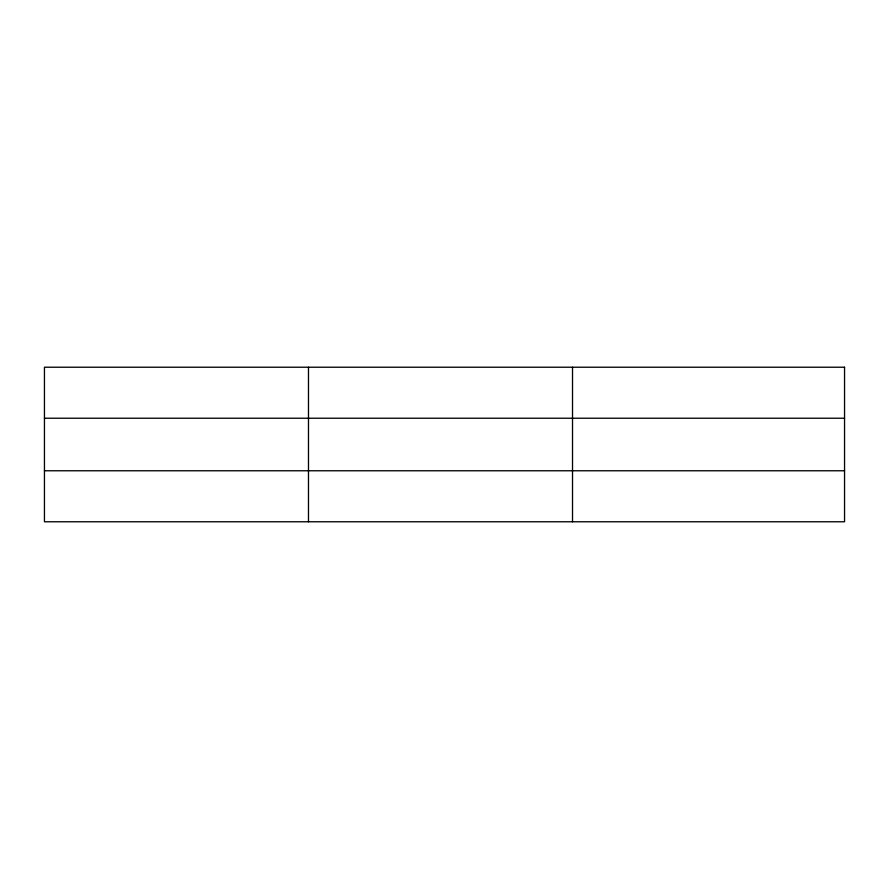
<?xml version="1.0" encoding="UTF-8"?>
<svg xmlns="http://www.w3.org/2000/svg" width="889" height="889" viewBox="0 0 889 889"><rect width="100%" height="100%" fill="white"/><g stroke="black" fill="none" stroke-linecap="round" stroke-linejoin="round"><path stroke-width="1.33" d="M308.483 521.776L308.483 367.224M572.516 521.776L572.516 367.224M44.45 418.23L844.55 418.23M44.45 470.77L844.55 470.77M844.55 367.224L844.55 521.776L44.45 521.776L44.45 367.224L844.55 367.224"/></g></svg>
